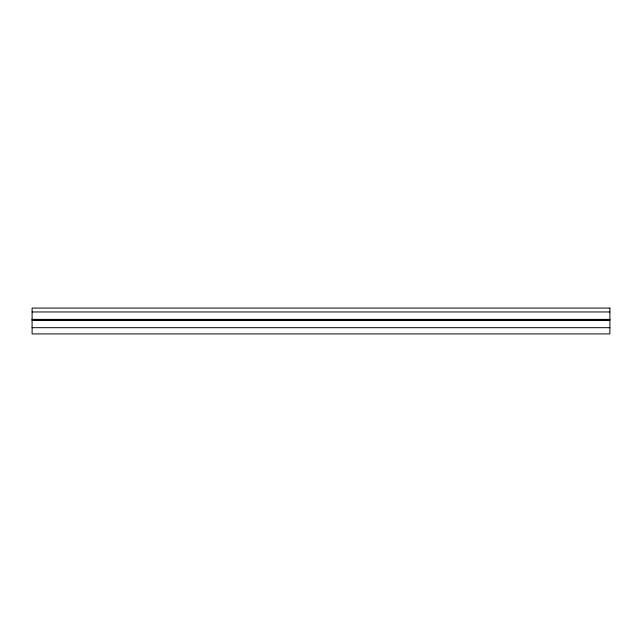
<?xml version="1.0" encoding="UTF-8"?>
<svg xmlns="http://www.w3.org/2000/svg" width="642" height="642" viewBox="0 0 642 642"><rect width="100%" height="100%" fill="white"/><g stroke="black" fill="none" stroke-linecap="round" stroke-linejoin="round"><path stroke-width="0.96" d="M32.1 311.956L609.9 311.956M32.1 319.387L609.9 319.387M32.1 319.82L609.9 319.82M32.1 320.414L609.9 320.414M32.1 327.693L609.9 327.693M609.9 308.088L32.1 308.088L32.1 333.912L609.9 333.912L609.9 308.088"/></g></svg>
